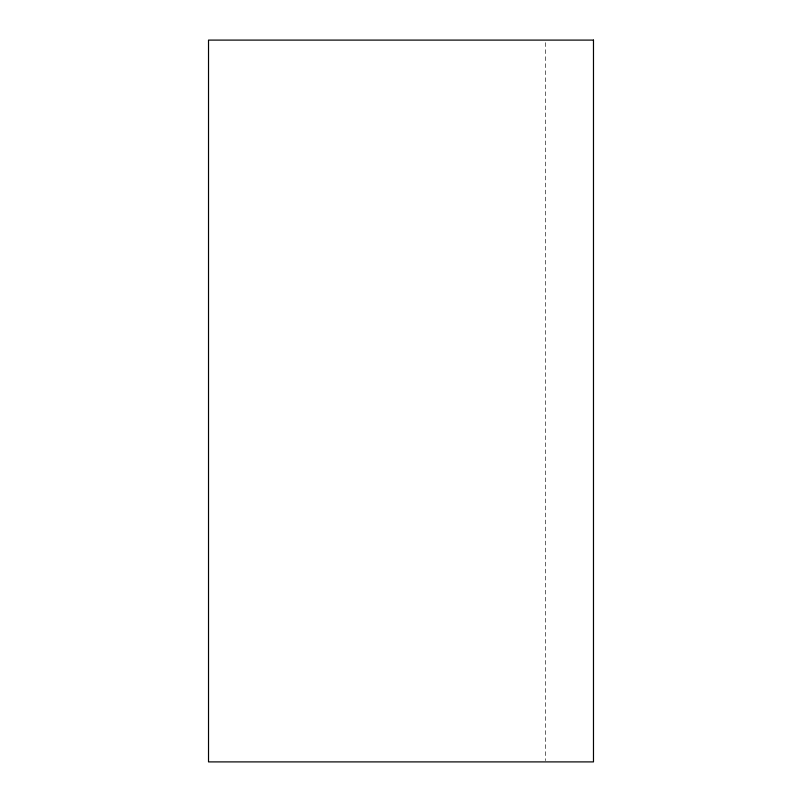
<?xml version="1.0" encoding="UTF-8"?>
<svg xmlns="http://www.w3.org/2000/svg" width="802" height="802" viewBox="0 0 802 802"><rect width="100%" height="100%" fill="white"/><g stroke="black" fill="none" stroke-linecap="round" stroke-linejoin="round"><path stroke-width="0.6" stroke-dasharray="4.01 3.01" d="M545.36 42.606L545.36 760.647"/><path stroke-width="1.2" d="M593.48 40.1L208.52 40.1L208.52 761.9L593.48 761.9L593.48 40.1"/></g></svg>
